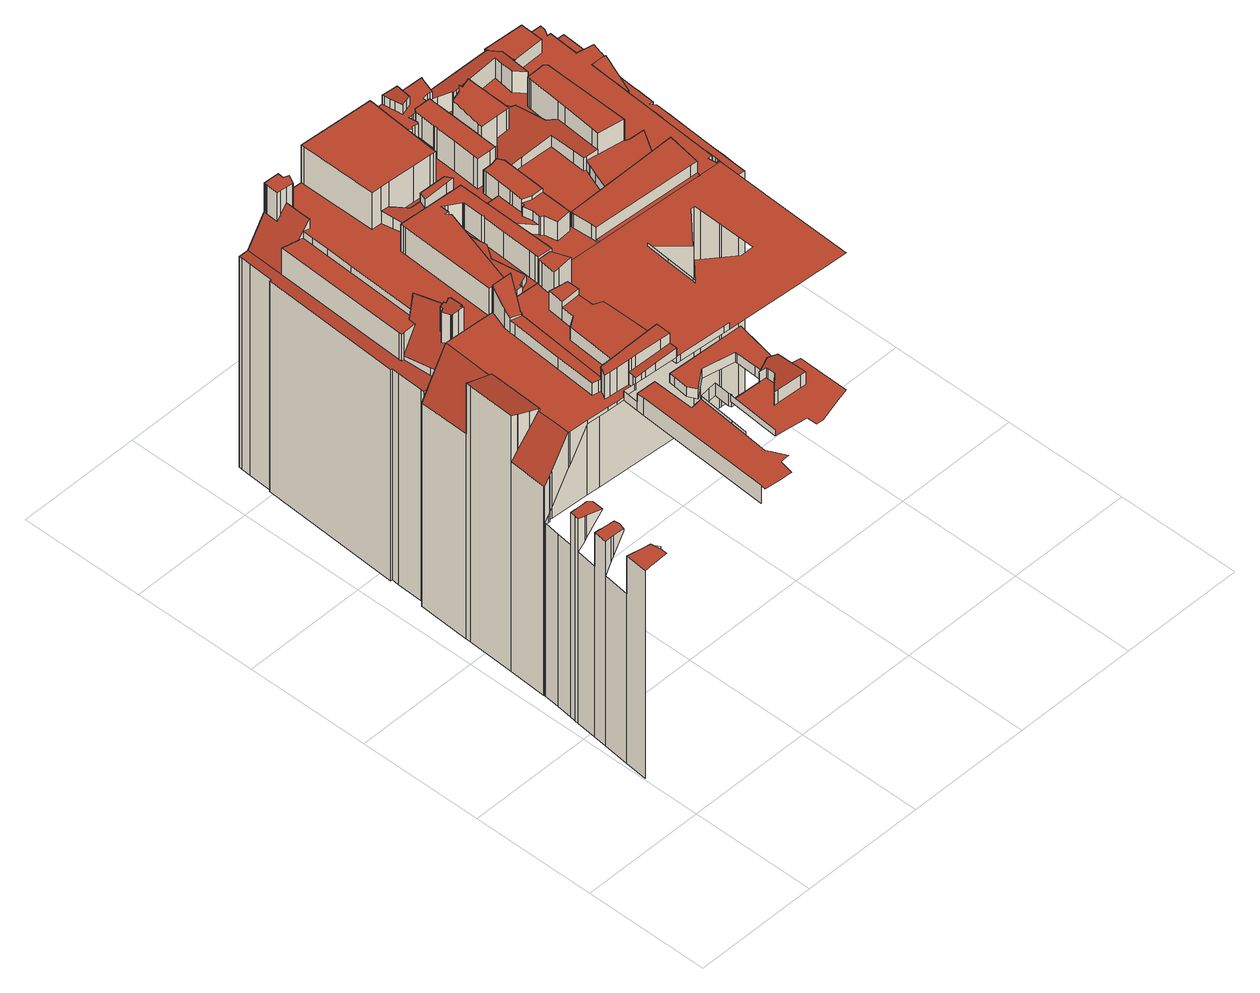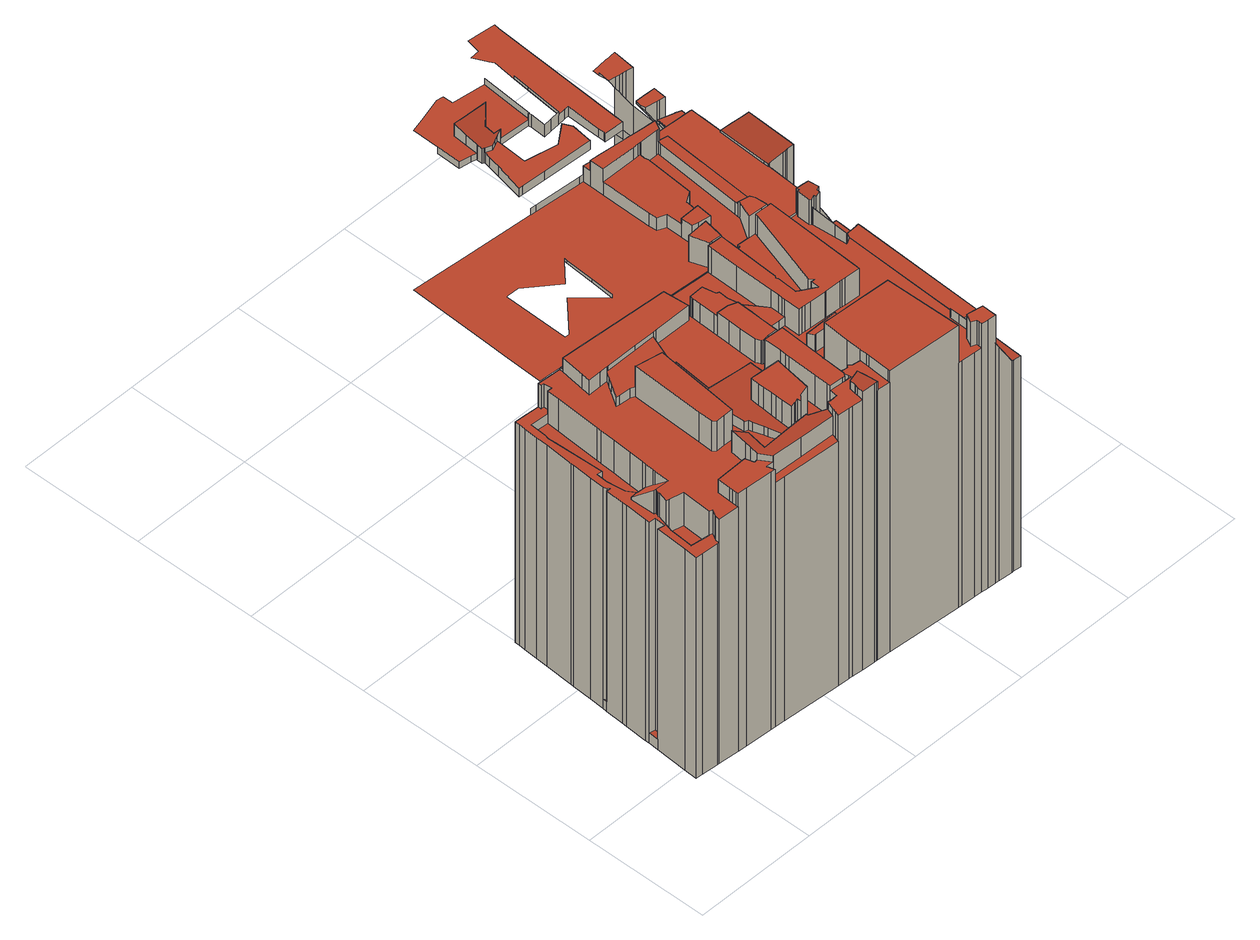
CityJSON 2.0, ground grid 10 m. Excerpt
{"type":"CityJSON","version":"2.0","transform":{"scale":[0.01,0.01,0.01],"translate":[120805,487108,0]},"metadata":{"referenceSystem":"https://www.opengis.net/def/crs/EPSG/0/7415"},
"CityObjects":{
"building1":{"type":"Building","attributes":{"dak_type":"slanted","data_area":2191.54,"data_coverage":0.922,"geconstateerd":false,"gid":14482971,"h_dak_50p":20.48,"h_dak_70p":23.09,"h_dak_max":25.31,"h_dak_min":1.17,"h_maaiveld":0.557,"kas_warenhuis":false,"lod11_replace":false,"ondergronds_type":"above ground","oorspronkelijkbouwjaar":1956,"pw_actueel":"yes","pw_bron":"ahn3","reconstructie_methode":"tudelft3d-geoflow","reconstruction_skipped":false,"rmse_lod12":7.93,"rmse_lod13":3.22,"rmse_lod22":0.516,"rn":1,"status":"Pand in gebruik","t_run":7110.3,"val3dity_codes_lod12":"[104]","val3dity_codes_lod13":"[104]","val3dity_codes_lod22":"[303]"},"children":["building1-1"]},
"building1-1":{"type":"BuildingPart","parents":["building1"],"geometry":[{"type":"MultiSurface","lod":"2.2","boundaries":[[[0,1,2,3,4,5]],[[6,7,1,0]],[[8,9,2,1]],[[10,11,7,6]],[[12,10,6,0,5,13,14,15,16,17,18,19,20,21]],[[12,22,11,10]],[[23,24,25,9,8,26]],[[26,8,27,28]],[[21,29,22,12]],[[28,27,30,31]],[[32,33,24,23]],[[20,34,29,21]],[[35,36,25,24]],[[18,37,19]],[[34,20,19]],[[38,39,33,32]],[[40,41,38,32,23,26,28,31,42]],[[43,44,36,35,45]],[[31,30,46,42]],[[45,35,47,48]],[[49,50,51,44,43]],[[52,53,50,49]],[[41,54,39,38]],[[48,47,55,56]],[[57,58,53,52]],[[59,60,51,50]],[[42,46,61,40]],[[62,63,58,57]],[[40,61,54,41]],[[56,55,64]],[[65,66,67,62,57,52,49,43,45,48,56,64,68]],[[69,70,60,59]],[[67,71,63,62]],[[72,73,70,69]],[[74,75,73,72,76]],[[76,72,77,78]],[[79,68,64]],[[66,80,71,67]],[[68,79,65]],[[78,77,81,82]],[[80,66,65]],[[82,81,83,84]],[[85,86,75,74]],[[84,83,87,88]],[[89,85,90,91]],[[92,90,85,74,76,78,82,84,88,93,94,95,96]],[[91,90,92,97]],[[98,99,86,85,89]],[[97,92,96,100]],[[88,87,101,102]],[[103,104,105,99,98]],[[100,96,95,106]],[[107,108,104,103]],[[102,101,109,110]],[[111,112,107,103,98,89,91,97,100,106,113,114,115,116,117]],[[106,95,118,113]],[[112,119,108,107]],[[120,121,105,104]],[[111,122,119,112]],[[113,118,123,114]],[[117,124,122,111]],[[125,126,121,120]],[[127,128,129,130]],[[131,132,126,125]],[[133,134,135,136,137,138,131,125,120,104,108,119,122,124,139,140]],[[116,139,124,117]],[[114,123,141,115]],[[115,141,139,116]],[[110,109,142,143]],[[144,140,139]],[[140,144,133]],[[138,145,132,131]],[[146,134,133]],[[134,146,135]],[[137,147,145,138]],[[148,149,150,151,152,153,127,130,154,155,156,157,158,159,160,161,162,163,164,165,166,167]],[[143,142,168,169]],[[136,170,147,137]],[[123,118,95,94,93,88,102,110,143,169,171,172,173,174,175,176,177,178,179,180,181,182,183,184,185,186,187,188,189,190,191,136,135,146,133,144,139,141]],[[192,183,182,193]],[[194,166,165,195]],[[153,196,197,128,127]],[[198,179,178,199]],[[200,180,179,198]],[[169,168,201,171]],[[193,182,181,202]],[[203,184,183,192]],[[204,202,181,180,200]],[[205,171,201,197,196]],[[206,207,202,204]],[[208,209,207,206]],[[199,178,177,210]],[[209,211,212,213]],[[214,215,211,209,208]],[[148,216,217,149]],[[152,218,196,153]],[[219,167,166,194]],[[149,217,220,150]],[[221,172,171,205]],[[167,222,216,148]],[[210,177,176,223]],[[191,224,170,136]],[[225,226,215,214]],[[150,220,227,151]],[[228,173,172,221]],[[209,213,229,230,231,232,233,203,192,193,202,207]],[[151,227,218,152]],[[234,174,173,228,235]],[[236,237,238,239]],[[233,185,184,203]],[[240,175,174,234]],[[241,242,222,167,219]],[[235,228,243,244]],[[223,176,175,240,245]],[[223,245,246,247,248,249,250,251,252,253,225,214,208,206,204,200,198,199,210]],[[245,240,254,246]],[[213,212,255,229]],[[256,257,258,259]],[[253,260,261,226,225]],[[246,254,262,247]],[[244,243,263,264]],[[265,266,257,256]],[[267,268,261,260]],[[252,269,260,253]],[[270,271,268,267]],[[239,238,272,273]],[[273,272,274,275,276]],[[232,186,185,233]],[[251,277,269,252]],[[278,279,266,265]],[[280,281,242,241]],[[276,275,281,280]],[[282,187,186,232,283]],[[264,263,284,285]],[[283,232,231,286]],[[235,244,264,285,287,288,289,290,262,254,240,234]],[[259,258,291,292]],[[293,294,271,270]],[[295,188,187,282]],[[190,296,224,191]],[[229,255,297,230]],[[286,231,230,298]],[[247,262,290,248]],[[298,230,297,299,300]],[[301,302,303,304]],[[305,306,274,272]],[[307,189,188,295]],[[308,190,189,307]],[[309,310,302,301]],[[286,298,300,311,312,313,308,307,295,282,283]],[[314,315,294,293]],[[316,317,315,314]],[[313,318,296,190,308]],[[285,284,319,287]],[[250,320,277,251]],[[321,322,317,316]],[[300,299,323,311]],[[324,325,326,327,321,316,314,293,270,267,260,269,277,320,328,329]],[[304,303,330,331]],[[332,333,279,278]],[[334,335,310,309]],[[336,337,338,339,340,341,342,323,299,297,255,212,211,215,226,261,268,271,294,315,317,322,343,344,345,346,347]],[[248,290,289,249]],[[348,349,350,351,352,353,330,303,302,310,335,354,355,305,272,238,237,356,357,358,359,360]],[[312,342,361,318,313]],[[287,319,362,288]],[[327,343,322,321]],[[288,362,363,364,289]],[[292,291,365,366]],[[367,368,363,362]],[[369,305,355,370]],[[371,372,373,306,305,369]],[[374,354,335,334]],[[311,323,342,312]],[[249,289,364,375,320,250]],[[370,355,354,374]],[[376,344,343,327,377]],[[378,379,372,380,381,382,383,384,385,386,332,278,265,256,259,292,366]],[[379,387,373,372]],[[388,389,390,391,392,393,394,395,371,369,370,374,334,309,301,304,331,396]],[[395,380,372,371]],[[331,330,353,396]],[[377,327,326,397]],[[378,398,387,379]],[[320,375,399,328]],[[394,381,380,395]],[[396,353,352,388]],[[400,345,344,376]],[[397,401,400,376,377]],[[366,365,398,378]],[[341,402,361,342]],[[325,403,404,326]],[[388,352,351,389]],[[393,382,381,394]],[[324,405,403,325]],[[406,346,345]],[[389,351,407,408,390]],[[401,409,345,400]],[[392,410,411,382,393]],[[328,399,412,329]],[[397,326,404,409,401]],[[390,408,413,391]],[[391,413,410,392]],[[329,412,405,324]],[[382,411,414,383]],[[350,415,407,351]],[[416,347,346,406,417]],[[417,406,418,419]],[[420,421,368,367]],[[383,414,422,384]],[[423,336,347,416]],[[386,424,333,332]],[[349,425,415,350]],[[348,426,425,349]],[[417,419,427,428,429,423,416]],[[429,337,336,423]],[[419,418,430,427]],[[340,431,402,341]],[[384,422,432,385]],[[428,433,338,337,429]],[[434,340,339,435]],[[435,339,338,433]],[[427,430,433,428]],[[436,437,431,340,434]],[[385,432,424,386]],[[438,439,421,420]],[[430,418,406,345,409,404,403,405,412,399,375,364,363,368,421,439,440,441,442,443,444,445,446,447,448,449,450,436,434,435,433],[451,452,453,454,455,456,457,458,459,460,461,462,463]],[[464,452,451,465]],[[466,453,452,464]],[[467,454,453,466]]],"semantics":{"surfaces":[{"type":"WallSurface","on_footprint_edge":true},{"type":"WallSurface","on_footprint_edge":false},{"type":"RoofSurface"}],"values":[0,1,0,1,2,1,0,1,1,1,1,1,0,1,1,1,2,0,1,1,0,1,1,1,1,0,1,1,1,1,2,0,1,0,0,1,1,1,1,1,1,1,0,1,1,2,1,0,1,1,0,1,1,1,2,1,1,0,1,1,1,0,1,0,2,1,1,1,1,1,1,0,1,1,0,2,1,0,2,1,1,1,1,1,1,1,1,1,1,1,1,1,1,1,1,1,1,1,1,1,1,0,1,1,1,2,1,1,1,1,1,1,1,1,2,1,1,1,1,1,1,1,1,1,1,1,1,1,1,1,1,1,1,1,1,2,1,1,1,0,1,1,1,1,1,1,1,1,1,2,1,1,0,1,1,1,1,2,1,1,1,2,1,2,0,1,1,1,1,1,1,1,1,1,1,1,1,2,1,2,1,1,1,1,1,1,1,1,2,1,0,1,1,1,1,1,1,1,1,1,1,1,1,1,1,1,1,1,1,1,1,1,1,1,2,1,1,0,1,1,1,1,1,0,1,1,2,1,1,1]}}]},
"building2":{"type":"Building","attributes":{"dak_type":"slanted","data_area":436.25,"data_coverage":0.891,"geconstateerd":false,"gid":19062222,"h_dak_50p":22.95,"h_dak_70p":24.1,"h_dak_max":26.39,"h_dak_min":1.38,"h_maaiveld":0.783,"kas_warenhuis":false,"lod11_replace":false,"ondergronds_type":"above ground","oorspronkelijkbouwjaar":1955,"pw_actueel":"yes","pw_bron":"ahn3","reconstructie_methode":"tudelft3d-geoflow","reconstruction_skipped":false,"rmse_lod12":3.33,"rmse_lod13":3.15,"rmse_lod22":0.971,"rn":1,"status":"Pand in gebruik","t_run":1298.92,"val3dity_codes_lod12":"[]","val3dity_codes_lod13":"[]","val3dity_codes_lod22":"[]"},"children":["building2-1"]},
"building2-1":{"type":"BuildingPart","parents":["building2"],"geometry":[{"type":"Solid","lod":"2.2","boundaries":[[[[468,469,470,471,472,473,474,475,476,477,478,479,480,481,482,483,484,485,486,487,488,489,490,491,492,493,494,495,496,497,498,499,500,501,502,503,504,505,506,507,508,509,510,511,512,513,514,515,516,517,518,519,520,521,522,523,524,525,526,527,528,529,530,531,532,533,534,535,536,537,538,539,540,541,542,543,544]],[[545,546,512,511,547]],[[548,549,550,551]],[[552,553,554,555]],[[553,518,517,556]],[[557,470,469,558]],[[559,474,473,560,561]],[[562,505,504,563]],[[564,565,566]],[[567,509,508,568,569]],[[570,571,572,573]],[[574,533,532,575]],[[576,574,577,578]],[[579,493,492,580]],[[581,579,582,583]],[[584,585,586,587]],[[588,589,590,591]],[[592,593,594,595]],[[596,597,598,599]],[[600,601,602,603]],[[604,483,482,605]],[[605,482,481,606]],[[607,608,478,477,609]],[[610,611,608,607]],[[612,613,614,615,616]],[[617,618,619,620]],[[621,622,623]],[[624,625,626,627]],[[628,629,630,631]],[[632,556,517,516,633]],[[634,635,636,637]],[[638,639,640,641]],[[620,619,642,643]],[[644,645,646,647]],[[560,473,472,648]],[[561,560,649,650]],[[651,652,653,654]],[[655,656,657,658]],[[659,660,661,662]],[[627,626,656,655]],[[591,590,625,624]],[[606,481,480,663]],[[663,480,479,664]],[[665,490,489,666]],[[667,668,669,670]],[[671,672,673,674]],[[675,676,677,678]],[[679,515,514,680]],[[681,682,683,684]],[[685,686,668,667]],[[687,688,686,685,689]],[[678,677,690,691]],[[599,598,692,693]],[[694,695,696,697]],[[698,699,611,610]],[[664,479,478,608]],[[700,701,495,494,702]],[[702,494,493,579,581]],[[703,704,705,706]],[[707,708,709,710]],[[711,712,645,644]],[[650,649,549,548]],[[648,472,471,713]],[[714,500,499,715]],[[716,475,474,559]],[[717,718,719,720]],[[721,722,723,724]],[[725,726,727,728]],[[729,730,731,732]],[[733,717,712,711]],[[568,508,507,734]],[[735,736,737,738]],[[739,740,741,742]],[[743,744,745,746]],[[747,748,744,743,749]],[[746,745,750,751]],[[752,753,754,755]],[[756,757,758,759]],[[760,761,762,763]],[[764,765,766,767]],[[565,564,768,769]],[[770,498,497,771]],[[772,715,499,498,770,773]],[[774,491,490,665]],[[666,489,488,775]],[[776,777,566]],[[778,779,780,781]],[[782,783,784,785]],[[786,536,535,787,788]],[[789,790,791,792]],[[793,794,695,694]],[[795,796,797,798]],[[799,800,801,802]],[[803,804,805,806]],[[807,808,809,810]],[[811,812,660,659]],[[781,780,813,814]],[[815,816,812,811]],[[817,818,819,820]],[[821,822,823,824]],[[825,826,827,828]],[[808,829,830,831]],[[831,830,832,833]],[[834,835,836,837]],[[838,839,840,841]],[[842,534,533,574,576]],[[843,844,845,846]],[[847,848,846,849]],[[849,846,845,816,815]],[[850,851,852,853]],[[854,855,856,857]],[[857,856,804,803]],[[858,859,855,854]],[[734,507,506,797]],[[860,861,862,863]],[[864,865,866,867]],[[868,869,870,871]],[[697,696,872,873]],[[874,875,859,858]],[[876,877,878,875,874]],[[871,870,877,876]],[[767,766,879,880]],[[881,882,883,884]],[[885,886,887,888]],[[889,885,890,891]],[[884,883,571,570]],[[892,893,894,895]],[[798,797,506,505,562]],[[896,828,827,796,795]],[[897,898,476,475,716]],[[899,900,898,897]],[[609,477,476,898]],[[901,902,903,904]],[[905,906,907,908]],[[742,741,906,905]],[[908,907,722,721]],[[909,910,911,912]],[[913,914,522,521,915]],[[893,523,522,914]],[[916,917,829,808,807]],[[918,524,523,893,892]],[[633,516,515,679]],[[654,653,790,789]],[[919,920,736,735]],[[853,852,921,922]],[[923,924,682,681]],[[925,763,762,926,927]],[[928,929,763,925]],[[930,931,932,933]],[[934,935,936,937]],[[938,487,486,939]],[[927,926,940,941]],[[941,940,629,628]],[[942,943,944,705]],[[810,809,945,946]],[[947,948,613,612]],[[949,950,614,613]],[[951,952,910,909]],[[953,954,955,956]],[[724,723,957,958]],[[924,959,960,961]],[[961,960,537,536,786]],[[962,541,540,963]],[[964,965,963,966]],[[966,963,540,539,967,968]],[[968,967,969,970]],[[970,969,917,916]],[[971,538,537,960]],[[972,973,974,975]],[[967,539,538,971]],[[788,787,976,683]],[[977,978,979,980]],[[787,535,534,842]],[[981,982,688,687]],[[922,921,983,984,985]],[[986,987,920,919]],[[984,983,987,986]],[[985,984,753,752]],[[814,813,988,989]],[[990,991,839,838]],[[992,993,994,995]],[[995,994,943,942]],[[996,997,818,817]],[[820,819,991,990]],[[998,999,1000,1001]],[[1002,1003,1004,1005]],[[1006,1007,1008,1009]],[[1009,1008,1010,1011]],[[728,727,1012,1013]],[[1014,1015,826,825]],[[1016,1017,1018,754]],[[755,754,1018,1015,1014]],[[569,568,1017,1016]],[[1019,1020,959,924,923]],[[769,768,672,671]],[[643,642,900,899]],[[1021,1022,589,588]],[[1023,543,542,1024,1025]],[[1025,1024,1026,1027]],[[1024,542,541,962]],[[1027,1026,1028,1029]],[[1029,1028,730,729]],[[841,840,965,964]],[[975,974,1030,1031]],[[904,903,1032,1033]],[[1034,1035,1036,1032]],[[1033,1032,1036,1003,1002]],[[1037,1038,1035,1034]],[[785,784,1039,1040]],[[1040,1039,865,864]],[[587,586,1041,1042]],[[939,486,485,1043]],[[1043,485,484,1044]],[[1045,1046,1047]],[[1044,484,483,604]],[[1048,1049,1045]],[[1042,1041,1049,1048]],[[1050,1051,1052,1053]],[[1053,1052,1054,1055,1056]],[[1056,1055,622,621]],[[1057,1058,1059,1060]],[[1061,1062,1063,1064]],[[792,791,851,850]],[[1065,1066,1067,1068]],[[1068,1067,1069,1070]],[[693,692,1071,1072]],[[802,801,1073,1074]],[[1074,1073,726,725]],[[1075,1076,1077,1078]],[[1079,1080,1076,1075]],[[1081,1082,1083,1084]],[[1085,1086,1087,1088]],[[1086,1089,1082,1081]],[[1090,1091,982,981]],[[575,532,531,1092]],[[1092,531,530,1093]],[[1094,1095,1096,1097]],[[1098,528,527,1099]],[[1100,1101,1102,1103]],[[1103,1102,1104,1105]],[[580,492,491,774]],[[1105,1104,1106,1107]],[[773,770,757,756]],[[637,636,1108,1109]],[[1109,1108,715,772]],[[1110,714,1111,1112]],[[1072,1071,1113,1114]],[[1114,1113,1115,1116]],[[1117,1118,1119,1120,1121]],[[1116,1115,1119,1118]],[[1122,1123,1118,1117]],[[989,988,1080,1079,1124]],[[1124,1079,1123,1122]],[[775,488,487,938]],[[1125,1126,1101,1100]],[[595,594,1127,1128]],[[1128,1127,1129,1130]],[[1131,1132,993,992]],[[1133,1134,882,881]],[[937,936,1135,1136]],[[616,615,935,934]],[[631,630,1137,929,928]],[[658,657,1138,1139]],[[1140,544,543,1023]],[[1130,1129,558,1141]],[[1141,558,469,468,1142]],[[1143,1140,704,703]],[[1144,1145,1051,1050]],[[706,705,944,1146,1147]],[[1147,1146,1148,1149]],[[1055,1054,699,698]],[[1150,1151,1152,1153]],[[1153,1152,1154,1155]],[[1155,1154,1156,1157]],[[1149,1148,1151,1150]],[[1136,1135,765,764]],[[1158,1159,1160,1161]],[[1161,1160,1162,1163]],[[1164,1165,1022,1021]],[[1166,1167,954,953]],[[1168,1169,556,632]],[[1170,1171,1172,1173]],[[1174,1175,1176,1177]],[[680,514,513,1178]],[[1031,1030,1175,1174]],[[1179,1180,1038,1037]],[[1181,1182,1183,1184,1185]],[[1186,1187,1182,1181]],[[1188,1189,1180,1179]],[[1070,1069,1190,1191]],[[1191,1190,1192,1193]],[[863,862,1187,1186]],[[1194,1195,1196,1197]],[[1198,1199,1200]],[[1201,1202,1203,1204]],[[1205,1206,1202,1201]],[[1207,1064,1063,1208,1209]],[[1210,520,519,1211]],[[912,911,1212,1213,1214]],[[1214,1213,1215,1216]],[[1216,1215,1199,1198]],[[1217,1218,1219,1220]],[[738,737,1218,1217]],[[958,957,835,834]],[[973,972,1221]],[[895,894,1222,1223]],[[1223,1222,914,913]],[[915,521,520,1210]],[[759,758,886,885,889]],[[888,887,761,760]],[[1224,1225,952,951]],[[732,731,1132,1131]],[[1060,1059,1225,1224]],[[837,836,676,675]],[[1226,525,524,918]],[[1227,526,525,1226]],[[578,577,978,977]],[[1228,1097,1096,1058,1057]],[[980,979,1097,1228]],[[691,690,1095,1094]],[[1093,530,529,1229]],[[1229,529,528,1098]],[[880,879,1230,1231]],[[1231,1230,593,592]],[[1157,1156,822,821]],[[824,823,997,996]],[[1184,1183,1189,1188]],[[647,646,618,617]],[[713,471,470,557]],[[720,719,585,584]],[[551,550,1232,1233]],[[1233,1232,718,717,733]],[[1142,468,544,1140,1143]],[[1234,1235,1236,1237]],[[1238,1239,1240,1241]],[[956,955,1242,1240]],[[1243,1244,1235,1234]],[[1241,1240,1242,1165,1164]],[[674,673,1046,1045]],[[1139,1138,1245,1159,1158]],[[1246,1247,1248,1249]],[[710,709,861,860]],[[1250,1251,1252,1253,1254]],[[1255,1256,1257,1258]],[[1209,1208,1066,1065]],[[946,945,948,947]],[[1159,1245,950,949]],[[1259,1260,1247,1246]],[[1249,1248,1261,1262]],[[1262,1261,1263,1264]],[[1264,1263,779,778]],[[603,602,708,707]],[[1265,1266,1267,1268]],[[783,1269,1270,1271]],[[1185,1184,1272,1273]],[[1258,1257,1273,1274]],[[1275,1276,1064,1207]],[[670,669,1195,1194]],[[929,1137,931,930]],[[933,932,1277,890]],[[1278,1279,1280,1106]],[[1281,1282,1283,1284]],[[1171,1285,1286,1287]],[[1287,1286,1288,1289]],[[1290,1291,635,634]],[[573,572,1292,1291,1290]],[[1204,1203,748,747]],[[749,743,597,596]],[[1121,1120,848,847]],[[873,872,1293,1294]],[[1295,1296,1145,1144]],[[777,776,1296,1295]],[[1297,1298,1299,740,739]],[[1298,1297,1221]],[[1213,1212,1300,1301]],[[1301,1300,1299,1298]],[[1302,1303,1304,1305]],[[1177,1176,1306,1307]],[[1308,1309,1310,1303,1302]],[[1289,1288,1310,1309]],[[1305,1304,1285,1171,1170]],[[555,554,1169,1168]],[[1307,1306,1309,1308]],[[1211,519,518,553,552]],[[1274,1273,1272,1276,1275]],[[1193,1192,1251,1250]],[[1197,1196,1062,1061]],[[662,661,1260,1259]],[[1268,1267,1269,783,782]],[[1271,1270,601,600]],[[1291,1292,1206,1205]],[[1112,1111,1311,1312]],[[1312,1311,800,799]],[[1313,501,500,714,1110]],[[641,640,503,502,1314]],[[891,890,1277,1134,1133]],[[1254,1253,1256,1255]],[[689,685,902,901]],[[684,683,976,1091,1090]],[[1315,1316,1317,1318]],[[1253,1252,1316,1315]],[[563,504,503,640]],[[1314,502,501,1313]],[[1013,1012,639,638]],[[833,832,999,998]],[[1099,527,526,1227]],[[1173,1172,1319,1320]],[[1321,1322,547,1323]],[[1178,513,512,546]],[[1324,1325,546,545]],[[1326,1327,1244,1243]],[[1328,1326,1239,1238]],[[1163,1162,1327,1326,1328]],[[1078,1077,1329,1330]],[[1088,1087,828,896]],[[1330,1329,1089,1086,1085]],[[1331,1332,1333,1334]],[[1084,1083,1335,1336]],[[1336,1335,1332,1331]],[[1334,1333,652,651]],[[1294,1293,878,877]],[[1337,510,509,567]],[[1323,547,511,510,1337]],[[1338,1339,1322,1321]],[[1220,1219,1339,1338]],[[1320,1319,1325,1324]],[[806,805,1266,1265]],[[867,866,1340,1341]],[[1341,1340,869,868]],[[1318,1317,1342,1343]],[[1344,1345,794,793]],[[1343,1342,1345,1344]],[[583,582,1126,1125]],[[1284,1283,701,700]],[[1107,1106,1280,1346,1347]],[[1348,1349,1350,1351]],[[1347,1346,1349,1348]],[[1237,1236,1001,1352]],[[1353,1354,1007,1006]],[[1355,1356,1354,1353]],[[1352,1001,1000,1356,1355]],[[1357,1358,1167,1166]],[[1011,1010,1358,1357]],[[1359,1360,1361,1362]],[[1005,1004,1360,1359]],[[1362,1361,1020,1019]],[[1363,1364,565]],[[1364,1363,1279,1278]],[[1351,1350,1282,1281]],[[771,497,496,1365]],[[1365,496,495,701]],[[751,750,844,843]],[[1333,1332,1335,1083,1082,1089,1329,1077,1076,1080,988,813,780,779,1263,1261,1248,1247,1260,661,660,812,816,845,844,750,745,744,748,1203,1202,1206,1292,572,571,883,882,1134,1277,932,931,1137,630,629,940,926,762,761,887,886,758,757,770,771,1365,701,1283,1282,1350,1349,1346,1280,1279,1363,565,769,671,674,1045,1049,1041,586,585,719,718,1232,550,549,649,560,648,713,557,558,1129,1127,594,593,1230,879,766,765,1135,936,935,615,614,950,1245,1138,657,656,626,625,590,589,1022,1165,1242,955,954,1167,1358,1010,1008,1007,1354,1356,1000,999,832,830,829,917,969,967,971,960,959,1020,1361,1360,1004,1003,1036,1035,1038,1180,1189,1183,1182,1187,862,861,709,708,602,601,1270,1269,1267,1266,805,804,856,855,859,875,878,1293,872,696,695,794,1345,1342,1317,1316,1252,1251,1192,1190,1069,1067,1066,1208,1063,1062,1196,1195,669,668,686,688,982,1091,976,787,842,576,578,977,980,1228,1057,1060,1224,951,909,912,1214,1216,1198,1200,1366,1031,1174,1177,1307,1308,1302,1305,1170,1173,1320,1324,545,547,1322,1339,1219,1218,737,736,920,987,983,921,852,851,791,790,653,652]],[[871,876,874,858,854,857,803,806,1265,1268,782,785,1040,864,867,1341,868]],[[788,683,682,924,961,786]],[[1015,1018,1017,568,734,797,796,827,826]],[[1028,1026,1024,962,963,965,840,839,991,819,818,997,823,822,1156,1154,1152,1151,1148,1146,944,943,994,993,1132,731,730]],[[1109,772,773,756,759,889,891,1133,881,884,570,573,1290,634,637]],[[1079,1075,1078,1330,1085,1088,896,795,798,562,563,640,639,1012,727,726,1073,801,800,1311,1111,714,715,1108,636,635,1291,1205,1201,1204,747,749,596,599,693,1072,1114,1116,1118,1123]],[[631,928,925,927,941,628]],[[705,704,1140,1023,1025,1027,1029,729,732,1131,992,995,942]],[[611,699,1054,1052,1051,1145,1367,1368,1369,1370,774,665,666,775,938,939,1043,1044,604,605,606,663,664,608]],[[1197,1061,1064,1276,1272,1184,1188,1179,1037,1034,1032,903,902,685,667,670,1194]],[[914,1222,894,893]],[[930,933,890,885,888,760,763,929]],[[1095,690,677,676,836,835,957,723,722,907,906,741,740,1299,1300,1212,911,910,952,1225,1059,1058,1096]],[[946,947,612,616,934,937,1136,764,767,880,1231,592,595,1128,1130,1141,1142,1143,703,706,1147,1149,1150,1153,1155,1157,821,824,996,817,820,990,838,841,964,966,968,970,916,807,810]],[[717,720,584,587,1042,1048,1045,1047,623,622,1055,698,610,607,609,898,900,642,619,618,646,645,712]],[[1233,733,711,644,647,617,620,643,899,897,716,559,561,650,548,551]],[[588,591,624,627,655,658,1139,1158,1161,1163,1328,1238,1241,1164,1021]],[[1191,1193,1250,1254,1255,1258,1274,1275,1207,1209,1065,1068,1070]],[[598,597,743,746,751,843,846,848,1120,1119,1115,1113,1071,692]],[[564,566,777,1295,1144,1050,1053,1056,621,623,1047,1046,673,672,768]],[[1301,1298,1221,972,975,1031,1366,1200,1199,1215,1213]],[[1285,1304,1303,1310,1288,1286]],[[1169,554,553,556]],[[1262,1264,778,781,814,989,1124,1122,1117,1121,847,849,815,811,659,662,1259,1246,1249]],[[1344,793,694,697,873,1294,877,870,869,1340,866,865,1039,784,783,1271,600,603,707,710,860,863,1186,1181,1185,1273,1257,1256,1253,1315,1318,1343]],[[684,1090,981,687,689,901,904,1033,1002,1005,1359,1362,1019,923,681]],[[728,1013,638,641,1314,1313,1110,1112,1312,799,802,1074,725]],[[1239,1326,1243,1234,1237,1352,1355,1353,1006,1009,1011,1357,1166,953,956,1240]],[[1336,1331,1334,651,654,789,792,850,853,922,985,752,755,1014,825,828,1087,1086,1081,1084]],[[1323,1337,567,569,1016,754,753,984,986,919,735,738,1217,1220,1338,1321]],[[1325,1319,1172,1171,1287,1289,1309,1306,1176,1175,1030,974,973,1221,1297,739,742,905,908,721,724,958,834,837,675,678,691,1094,1097,979,978,577,574,575,1092,1093,1229,1098,1099,1227,1226,918,892,895,1223,913,915,1210,1211,552,555,1168,632,633,679,680,1178,546]],[[1236,1235,1244,1327,1162,1160,1159,949,613,948,945,809,808,831,833,998,1001]],[[1106,1104,1102,1101,1126,582,579,580,774,1370,1369,1368,1367,1145,1296,776,566,565,1364,1278]],[[1351,1281,1284,700,702,581,583,1125,1100,1103,1105,1107,1347,1348]]]],"semantics":{"surfaces":[{"type":"GroundSurface"},{"type":"WallSurface","on_footprint_edge":true},{"type":"WallSurface","on_footprint_edge":false},{"type":"RoofSurface"}],"values":[[0,1,2,2,1,1,1,1,2,1,2,1,2,1,2,2,2,2,2,2,1,1,1,2,2,2,2,2,2,1,2,2,2,2,1,2,2,2,2,2,2,1,1,1,2,2,2,1,2,2,2,2,2,2,2,1,1,1,2,2,2,2,1,1,1,2,2,2,2,2,1,2,2,2,2,2,2,2,2,2,2,1,1,1,1,2,2,2,1,2,2,2,2,2,2,2,2,2,2,2,2,2,2,2,2,1,2,2,2,2,2,2,2,1,2,2,2,2,2,2,2,2,2,2,2,2,2,1,2,1,2,1,2,2,2,2,2,1,1,2,1,1,2,2,2,2,2,2,2,2,1,2,2,2,2,2,2,2,2,2,2,1,1,2,1,2,2,1,2,1,2,2,1,2,2,2,2,2,2,2,2,2,2,2,2,2,2,2,2,2,2,2,2,2,2,2,2,1,2,1,2,2,2,2,2,2,2,2,2,2,2,1,1,2,1,2,2,2,2,2,2,2,2,2,2,2,2,2,2,2,2,2,2,2,1,1,2,1,2,2,1,2,2,2,2,2,2,2,2,2,2,2,2,1,2,2,2,2,2,2,2,2,2,1,2,1,2,2,2,2,2,2,2,2,2,2,2,2,2,2,2,2,2,1,2,2,2,2,2,2,2,2,2,2,2,2,2,1,2,2,2,2,2,2,2,2,2,1,2,2,2,2,2,2,1,1,2,2,2,2,1,1,2,2,2,2,2,2,1,2,2,2,1,2,2,2,2,2,2,2,2,2,2,2,2,2,2,2,2,2,2,2,2,2,2,2,2,2,2,2,2,2,2,2,2,2,2,2,2,2,2,2,2,2,2,2,2,2,2,2,2,2,2,1,2,2,2,2,2,2,2,2,2,1,1,2,2,2,2,2,2,1,1,2,2,1,2,2,1,2,2,2,2,2,2,2,2,2,2,2,2,1,1,2,2,2,2,2,2,2,2,2,2,2,2,2,2,2,2,2,2,2,2,2,2,2,2,2,2,1,1,2,3,3,3,3,3,3,3,3,3,3,3,3,3,3,3,3,3,3,3,3,3,3,3,3,3,3,3,3,3,3,3,3,3,3,3]]}}]}
},
"vertices":[
[32,647,1936],[32,647,1590],[32,647,56],[12,465,56],[12,465,1685],[12,465,1937],[86,636,1935],[86,636,1685],[55,854,1598],[55,854,56],[113,631,1934],[113,631,1732],[138,626,1933],[52,467,1936],[71,468,1936],[103,470,1935],[215,475,1932],[227,476,1932],[232,534,1931],[224,588,1931],[221,610,1931],[168,621,1933],[138,626,1776],[67,962,1909],[67,962,1602],[67,962,56],[55,854,1906],[105,854,1685],[105,854,1908],[168,621,1829],[126,854,1722],[126,854,1908],[114,956,1910],[114,956,1685],[221,610,1922],[85,1124,1609],[85,1124,56],[232,534,1953],[133,954,1910],[133,954,1717],[234,902,1911],[227,941,1912],[222,853,1910],[88,1154,1909],[88,1154,56],[85,1124,1909],[222,853,1887],[128,1110,1685],[128,1110,1910],[94,1202,1908],[94,1202,1612],[94,1202,56],[100,1202,1908],[100,1202,1624],[227,941,1883],[142,1106,1710],[142,1106,1910],[136,1199,1909],[136,1199,1686],[108,1326,1617],[108,1326,56],[234,902,1899],[148,1199,1909],[148,1199,1706],[256,1071,1912],[264,1166,1911],[238,1193,1910],[202,1195,1910],[257,1070,1912],[121,1447,1622],[121,1447,56],[202,1195,1800],[121,1455,1621],[121,1455,56],[122,1464,1948],[122,1464,56],[121,1455,1948],[159,1453,1686],[159,1453,2012],[257,1070,1914],[238,1193,1862],[163,1452,1694],[163,1452,2020],[180,1451,1723],[180,1451,2049],[137,1768,1954],[137,1768,56],[328,1441,1980],[328,1441,2303],[137,1768,2368],[182,1757,2032],[182,1757,2358],[186,1756,2039],[330,1478,2303],[332,1534,2303],[339,1717,2302],[270,1734,2184],[186,1756,2357],[155,2142,2370],[155,2142,56],[270,1734,2337],[338,1440,1997],[338,1440,2303],[157,2183,2370],[157,2183,1909],[157,2183,56],[339,1717,2322],[208,2177,2359],[208,2177,2007],[494,1429,2268],[494,1429,2301],[242,2172,2351],[223,2174,2355],[349,1714,2319],[365,2116,2322],[365,2156,2323],[361,2157,2324],[355,2157,2325],[349,1714,2302],[223,2174,2037],[177,2591,1898],[177,2591,56],[242,2172,2073],[365,2116,2301],[355,2157,2291],[177,2596,1897],[177,2596,56],[800,1218,2426],[800,1218,2270],[730,114,2269],[730,114,2431],[234,2593,2006],[234,2593,56],[363,2202,2301],[364,2215,2300],[387,2576,2300],[387,2583,2300],[355,2585,2238],[260,2591,2057],[361,2157,2301],[363,2189,2302],[365,2156,2301],[672,1416,2269],[672,1416,2299],[363,2189,2301],[260,2591,56],[364,2215,2301],[355,2585,56],[981,933,2430],[945,929,2429],[955,1207,2428],[957,1255,2428],[958,1269,2428],[803,1278,2425],[727,72,2431],[873,58,2433],[911,55,2434],[952,51,2435],[956,71,2434],[965,118,2434],[975,166,2434],[1006,169,2435],[1051,172,2435],[998,280,2434],[981,316,2434],[1000,504,2433],[1013,636,2432],[1043,939,2431],[750,1411,2270],[750,1411,2298],[387,2583,56],[812,1407,2297],[903,1400,2296],[915,1399,2296],[917,1424,2296],[922,1466,2295],[917,1466,2295],[816,1475,2297],[756,1480,2297],[715,1483,2298],[746,1541,2298],[751,1552,2297],[729,1556,2298],[683,1565,2298],[708,1887,2297],[739,2299,2296],[742,2344,2296],[747,2401,2296],[796,2542,2295],[798,2546,2295],[802,2557,2295],[695,2564,2296],[683,1565,2407],[729,1556,2406],[1013,636,2458],[1000,504,2457],[803,1278,2350],[803,1278,2270],[715,1483,2513],[756,1480,2514],[746,1541,2515],[812,1407,2271],[751,1552,2406],[708,1887,2408],[751,1552,2515],[812,1407,2352],[754,1556,2515],[754,1556,2406],[763,1556,2516],[763,1556,2406],[816,1475,2515],[763,1556,2297],[765,1576,2297],[765,1576,2406],[778,1556,2516],[778,1556,2297],[981,933,2346],[945,929,2346],[958,1269,2350],[1043,939,2458],[955,1207,2350],[903,1400,2352],[1043,939,2347],[917,1466,2517],[695,2564,56],[924,1555,2519],[924,1555,2295],[957,1255,2350],[915,1399,2352],[826,2293,2409],[829,2320,2409],[819,2323,2409],[742,2344,2410],[739,2299,2410],[917,1424,2404],[915,1399,2402],[1145,381,2458],[1145,381,2401],[1180,808,2402],[1180,808,2459],[922,1466,2405],[1123,946,2459],[1123,946,2347],[963,1396,2352],[963,1396,2406],[922,1466,2517],[941,1464,2518],[979,1461,2518],[1194,1443,2522],[1276,1436,2524],[1278,1553,2526],[994,1555,2520],[950,1555,2519],[933,1555,2519],[941,1464,2407],[826,2293,2295],[1058,1079,2435],[1058,1079,2348],[1091,1012,2348],[1091,1012,2437],[933,1555,2410],[933,1555,2295],[979,1461,2410],[1000,1393,2352],[1000,1393,2410],[1070,1200,2432],[1070,1200,2350],[937,1596,2410],[937,1596,2295],[950,1555,2410],[929,1624,2410],[929,1624,2295],[1190,807,2402],[1190,807,2459],[1190,807,2346],[1182,825,2346],[1182,825,2459],[994,1555,2410],[1075,1249,2431],[1075,1249,2350],[1192,953,2459],[1192,953,2347],[747,2401,2462],[742,2344,2433],[1089,1387,2352],[1089,1387,2417],[819,2323,2424],[1271,1374,2432],[1276,1374,2432],[1276,1436,2434],[1194,1443,2427],[1244,1122,2349],[1244,1122,2434],[960,2020,2411],[960,2020,2294],[796,2542,2535],[802,2557,56],[829,2320,2295],[829,2320,2423],[830,2341,2295],[830,2341,2434],[1345,578,2520],[1345,578,2402],[1378,576,2402],[1378,576,2519],[1437,794,2402],[1437,794,2346],[798,2546,2537],[802,2557,2543],[1419,645,2510],[1419,645,2402],[952,2533,2535],[961,2547,2542],[849,2554,2543],[960,2022,2411],[960,2022,2294],[964,2022,2411],[964,2022,2294],[849,2554,56],[1271,1374,2352],[1278,1553,2408],[1044,2073,2410],[1044,2073,2293],[952,2533,2293],[1280,2029,2408],[1213,2058,2409],[1214,2186,2409],[1056,2182,2410],[1283,1961,2408],[1280,2024,2408],[1576,564,2402],[1576,564,2516],[1481,1227,2431],[1481,1227,2351],[1493,711,2500],[1493,711,2402],[1194,2520,2290],[1275,2515,2289],[1297,2514,2289],[1294,2523,2289],[1293,2527,2289],[1196,2533,2290],[961,2547,2293],[1056,2182,2292],[1069,2311,2292],[1163,2293,2291],[1172,2361,2291],[1189,2482,2290],[1771,551,2402],[1777,749,2402],[1682,767,2402],[1641,775,2402],[1634,673,2402],[1625,560,2402],[1495,773,2402],[1495,791,2402],[1408,345,2401],[1410,263,2401],[1464,255,2401],[1665,310,2401],[1765,337,2402],[961,2547,56],[1276,1374,2352],[1276,1374,2291],[1276,1436,2291],[1502,1071,2350],[1502,1071,2435],[1308,1372,2352],[1308,1372,2291],[1437,794,2491],[1495,791,2490],[1496,820,2486],[1496,820,2441],[1496,820,2346],[1495,773,2492],[1278,1553,2291],[1069,2311,2462],[1056,2182,2462],[1504,1056,2435],[1499,888,2440],[1533,836,2441],[1577,856,2440],[1626,836,2441],[1636,883,2440],[1657,980,2437],[1707,1215,2431],[1675,1217,2431],[1499,888,2347],[1634,673,2501],[1641,775,2488],[1642,783,2488],[1645,828,2482],[1630,834,2481],[1626,836,2481],[1577,856,2480],[1533,836,2483],[1625,560,2516],[1214,2186,2462],[1504,1056,2349],[1283,1961,2292],[1163,2293,2462],[1215,2283,2463],[1196,2533,56],[1213,2058,2291],[1214,2186,2292],[1280,2029,2292],[1172,2361,2292],[1641,775,2346],[1642,783,2346],[1215,2283,2292],[1630,834,2347],[1626,836,2347],[1280,2024,2292],[1645,828,2347],[1636,883,2348],[1682,767,2346],[1189,2482,2520],[1172,2361,2525],[1216,2364,2292],[1216,2364,2525],[1685,1345,2353],[1685,1345,2293],[1657,980,2349],[1194,2520,2519],[1675,1217,2352],[1777,749,2346],[1771,551,2344],[1344,2373,2527],[1297,2514,2521],[1275,2515,2521],[1344,2373,2293],[1293,2527,56],[1707,1215,2352],[1297,2514,2292],[1293,2527,2292],[1294,2523,2292],[1303,2526,2293],[1303,2526,56],[1734,1341,2353],[1734,1341,2293],[2372,1296,2297],[2475,1289,2297],[2508,1286,2298],[2511,1286,2298],[2531,1285,2298],[2537,1285,2298],[2757,1269,2299],[2788,1967,2300],[2794,2105,2300],[2808,2428,2301],[2808,2432,2301],[1893,1791,2295],[1895,1814,2295],[1913,2049,2295],[1929,2246,2296],[1977,2193,2296],[2127,2030,2297],[2367,2276,2298],[2401,2274,2298],[2386,1749,2298],[2371,1749,2298],[2280,1749,2297],[2121,1879,2296],[2042,1943,2296],[1895,1814,2319],[1893,1791,2318],[1913,2049,2323],[1929,2246,2326],
[794,2558,78],[770,2559,78],[753,2560,78],[556,2573,78],[554,2573,78],[547,2573,78],[500,2576,78],[450,2579,78],[438,2580,78],[388,2583,78],[334,2587,78],[286,2590,78],[192,2596,78],[194,2624,78],[204,2830,78],[208,2888,78],[193,2888,78],[255,4017,78],[267,4014,78],[277,4209,78],[281,4291,78],[283,4313,78],[343,4309,78],[358,4308,78],[477,4300,78],[502,4298,78],[573,4294,78],[624,4290,78],[690,4286,78],[801,4279,78],[828,4277,78],[1432,4237,78],[1538,4230,78],[1546,4230,78],[1569,4228,78],[1670,4221,78],[1760,4215,78],[1789,4213,78],[1884,4207,78],[2359,4176,78],[2440,4170,78],[2474,4168,78],[2691,4154,78],[2764,4149,78],[2929,4138,78],[2946,4137,78],[3078,4128,78],[3133,4124,78],[3126,4015,78],[3110,3761,78],[3104,3680,78],[3102,3643,78],[3090,3468,78],[3088,3428,78],[3078,3283,78],[3075,3245,78],[3068,3129,78],[3057,2968,78],[3056,2945,78],[3040,2713,78],[3034,2621,78],[3027,2508,78],[3023,2455,78],[3021,2418,78],[2965,2422,78],[2820,2431,78],[2802,2432,78],[2629,2443,78],[2575,2446,78],[1744,2498,78],[1635,2505,78],[1323,2525,78],[1202,2532,78],[1166,2535,78],[1061,2541,78],[1016,2544,78],[907,2551,78],[2929,4138,2290],[2929,4138,2077],[2764,4149,2290],[554,2596,2515],[554,2596,2283],[559,2701,2283],[559,2701,2505],[3104,3680,2076],[3104,3680,170],[3049,3683,162],[3049,3683,2076],[3110,3761,172],[753,2560,2283],[770,2559,2283],[500,2576,2514],[547,2573,2282],[547,2573,2517],[1789,4213,2525],[1760,4215,2525],[511,3961,2226],[511,3961,2286],[478,3969,2227],[2474,4168,2412],[2440,4170,2289],[2440,4170,2412],[1389,3615,2613],[1389,3615,2286],[1404,3831,2287],[1404,3831,2616],[2820,2431,2075],[2965,2422,2075],[2820,2431,2285],[2821,2457,2075],[2821,2457,2285],[502,4298,2245],[477,4300,2200],[502,4298,2503],[501,4291,2245],[501,4291,2503],[544,2721,2437],[544,2721,2283],[529,2898,2284],[529,2898,2398],[1721,3318,2498],[1721,3318,2286],[1704,3351,2286],[1704,3351,2498],[938,3375,2527],[938,3375,2285],[812,3382,2285],[812,3382,2529],[1565,3938,2520],[1565,3938,2355],[1574,3950,2355],[1574,3950,2520],[1796,3448,2354],[1796,3448,2286],[1797,3401,2286],[1797,3401,2357],[208,2888,1986],[204,2830,1986],[194,2624,1986],[334,2587,2076],[334,2587,1994],[388,2583,2172],[332,2618,2070],[332,2618,1993],[1342,3223,2520],[1342,3223,2362],[1342,3223,2285],[1345,3352,2286],[1345,3352,2520],[455,2697,2501],[455,2697,2283],[454,2671,2283],[454,2671,2503],[320,2892,2228],[320,2892,2029],[432,2895,2226],[1702,3355,2498],[1702,3355,2286],[1696,3366,2286],[1696,3366,2499],[1387,3536,2444],[1387,3536,2286],[1383,3536,2286],[1383,3536,2444],[3110,3761,2077],[3126,4015,2077],[1417,4020,2619],[1417,4020,2519],[1418,4036,2519],[1418,4036,2620],[1662,4171,2597],[1662,4171,2523],[1670,4221,2523],[1670,4221,2595],[423,2657,2228],[423,2657,2503],[505,2695,2503],[505,2695,2371],[500,2709,2361],[500,2709,2502],[554,2573,2282],[540,2595,2283],[540,2595,2514],[2060,4009,2466],[2060,4009,2288],[2383,4023,2289],[2383,4023,2471],[1639,3354,2498],[1639,3354,2286],[1563,3357,2286],[1563,3357,2497],[1590,3792,2560],[1590,3792,2287],[1580,3633,2287],[1580,3633,2558],[192,2596,1986],[286,2590,1991],[343,4309,1989],[283,4313,1986],[2535,2792,2374],[2535,2792,2285],[2563,2836,2286],[2563,2836,2373],[501,3735,2286],[501,3735,2226],[492,3521,2226],[492,3521,2285],[2988,2676,2076],[2988,2676,1991],[2979,2640,1991],[2979,2640,2076],[3133,4124,2077],[3078,4128,2077],[2574,2473,2407],[2574,2473,2307],[2632,2469,2307],[2632,2469,2407],[2502,2740,2375],[2502,2740,2285],[2566,2741,2416],[2566,2741,2285],[2502,2740,2416],[2978,2622,1991],[2978,2622,2076],[1568,3998,2354],[1568,3998,2521],[2168,3816,2364],[2168,3816,2288],[2160,3841,2288],[2160,3841,2362],[329,2662,2062],[329,2662,1993],[624,4290,2507],[624,4290,2288],[573,4294,2505],[916,2580,2529],[916,2580,2351],[1105,3205,2345],[1105,3205,2524],[1797,3388,2358],[1797,3388,2286],[1797,3348,2286],[1797,3348,2360],[506,2692,2503],[506,2692,2372],[556,2573,2282],[1538,4230,2522],[1432,4237,2520],[450,2579,2512],[545,2709,2440],[545,2709,2283],[545,2712,2283],[545,2712,2439],[3017,3211,2076],[3017,3211,1991],[3012,3134,1991],[3012,3134,2076],[1651,4092,2599],[1651,4092,2522],[1658,4141,2523],[1658,4141,2598],[1157,2596,2351],[1157,2596,2283],[1153,2621,2283],[1153,2621,2351],[545,2709,2503],[2359,4176,2289],[2499,3965,2411],[2499,3965,2289],[2501,3959,2289],[2501,3959,2411],[2958,3430,2076],[2958,3430,1991],[2997,3369,1991],[2997,3369,2076],[1538,3941,2355],[1538,3941,2288],[1538,3901,2288],[1538,3901,2355],[1516,3945,2520],[1516,3945,2288],[1538,3941,2520],[1538,3888,2288],[1538,3888,2356],[2456,4029,2472],[2456,4029,2411],[2399,4115,2412],[2399,4115,2467],[828,4251,2628],[828,4251,2288],[829,3651,2286],[829,3651,2618],[943,3481,2372],[943,3481,2286],[1148,3483,2286],[1148,3483,2360],[1116,3365,2524],[1116,3365,2286],[1110,3365,2286],[1110,3365,2524],[507,3877,2226],[507,3877,2286],[828,4277,2288],[801,4279,2288],[1432,4237,2623],[828,4277,2628],[358,4308,1990],[281,4291,1986],[419,3981,2122],[419,3981,2228],[1734,3601,2560],[1734,3601,2287],[1735,3625,2287],[1735,3625,2561],[1941,3591,2555],[1941,3591,2358],[2021,3587,2364],[2021,3587,2557],[2575,2446,2297],[2629,2443,2284],[2629,2443,2298],[2374,3957,2474],[2374,3957,2289],[2360,3859,2288],[2360,3859,2479],[2193,3739,2369],[2193,3739,2288],[1872,4171,2526],[1872,4171,2289],[1884,4207,2289],[1884,4207,2526],[1552,4127,2603],[1552,4127,2521],[1559,4070,2521],[1559,4070,2604],[1938,3923,2557],[1938,3923,2288],[1850,3898,2288],[1850,3898,2554],[1339,3099,2521],[1339,3099,2363],[1340,3160,2362],[1340,3160,2520],[1594,3796,2560],[1594,3796,2287],[1745,3867,2288],[1745,3867,2563],[1592,3817,2560],[1592,3817,2287],[1231,3060,2523],[1231,3060,2285],[1240,3045,2285],[1240,3045,2522],[1232,3229,2522],[1232,3229,2285],[1234,3227,2285],[1234,3227,2522],[2147,4125,2462],[2147,4125,2289],[1861,4137,2289],[1861,4137,2457],[1339,3099,2285],[1390,3030,2285],[1390,3030,2365],[1398,3020,2285],[1398,3020,2366],[2976,2974,2076],[2976,2974,1991],[2986,2737,1991],[2986,2737,2076],[1220,2854,2523],[1220,2854,2284],[1207,2615,2283],[1207,2615,2524],[2802,2432,2285],[1590,3832,2357],[1590,3832,2287],[1592,3829,2287],[1592,3829,2357],[1599,3933,2562],[1599,3933,2356],[1592,3829,2560],[2425,3774,2484],[2425,3774,2288],[2441,3905,2288],[2441,3905,2478],[1980,3935,2558],[1980,3935,2288],[1977,3961,2288],[1977,3961,2558],[2006,3943,2559],[2006,3943,2288],[1910,3343,2369],[1910,3343,2286],[2173,3333,2287],[2173,3333,2389],[2048,3658,2558],[2048,3658,2363],[2049,3698,2361],[2049,3698,2559],[2054,3818,2560],[2054,3818,2355],[2055,3866,2352],[2055,3866,2560],[2122,3961,2288],[2122,3961,2352],[2014,3945,2559],[2014,3945,2288],[2058,3957,2561],[2058,3957,2348],[2058,3957,2288],[983,3372,2285],[983,3372,2526],[1341,3618,2613],[1341,3618,2286],[1366,3616,2286],[1366,3616,2613],[909,3646,2400],[909,3646,2286],[927,3561,2286],[927,3561,2386],[909,3646,2617],[974,3642,2395],[974,3642,2616],[3075,3245,2076],[3075,3245,161],[3063,3265,159],[3063,3265,2076],[1861,4137,2526],[438,2580,2511],[438,2580,2261],[437,2587,2511],[437,2587,2258],[2489,2740,2416],[2489,2740,2375],[2240,2740,2378],[2240,2740,2416],[3009,3289,2076],[3009,3289,1991],[3018,3225,1991],[3018,3225,2076],[2875,3299,2287],[2875,3299,1991],[2883,3413,1991],[2883,3413,2288],[3078,3283,2076],[3078,3283,162],[3088,3428,2076],[1330,2786,2521],[1330,2786,2284],[3068,3129,2076],[2481,4027,2411],[2481,4027,2289],[2448,3958,2289],[2448,3958,2475],[1742,2527,2408],[1742,2527,2299],[1148,3483,2442],[1349,3486,2286],[1349,3486,2442],[1169,3544,2444],[1169,3544,2368],[1077,3547,2374],[1077,3547,2286],[1072,3552,2286],[1072,3552,2375],[1316,3354,2521],[1316,3354,2286],[1294,3355,2286],[1294,3355,2521],[277,4209,1986],[267,4014,1986],[1416,3486,2286],[1416,3486,2442],[1173,3113,2346],[1173,3113,2285],[1105,3205,2285],[1341,3195,2362],[1341,3195,2520],[1342,3221,2520],[1342,3221,2362],[1394,3222,2363],[1394,3222,2285],[2866,3146,2287],[2866,3146,1991],[1700,2812,2458],[1700,2812,2284],[1705,2935,2285],[1705,2935,2459],[2970,3138,1991],[2970,3138,2076],[1742,2527,2284],[1744,2498,2284],[1744,2498,2289],[1166,2535,2283],[1202,2532,2283],[1204,2562,2524],[1204,2562,2283],[1202,2532,2524],[1323,2525,2283],[1323,2525,2522],[1324,2554,2283],[1324,2554,2522],[1635,2505,2284],[3031,3452,2096],[3031,3452,2076],[3023,3649,2076],[3023,3649,2288],[2632,2469,2285],[2798,2458,2285],[2798,2458,2075],[2790,2524,2075],[2790,2524,2285],[2669,2741,2416],[2669,2741,2285],[2456,4026,2289],[2456,4026,2411],[2456,4026,2472],[2458,4026,2411],[2458,4026,2289],[1750,3976,2288],[1750,3976,2565],[1229,3029,2523],[1229,3029,2285],[1140,2902,2348],[1140,2902,2284],[1192,2977,2284],[1192,2977,2347],[1240,3223,2522],[1240,3223,2285],[1429,2978,2367],[1429,2978,2285],[1533,2839,2284],[1533,2839,2371],[2039,2739,2416],[2039,2739,2285],[1730,2739,2284],[1730,2739,2416],[1554,2811,2454],[1554,2811,2284],[1575,2709,2284],[1575,2709,2454],[1696,2716,2284],[1696,2716,2458],[1659,4145,2523],[1659,4145,2597],[2396,4115,2467],[2396,4115,2289],[2457,4113,2412],[2457,4113,2289],[2399,4115,2289],[1740,2566,2410],[1740,2566,2284],[1716,3179,2494],[1716,3179,2286],[1016,2544,2352],[1061,2541,2283],[1061,2541,2352],[1062,2561,2283],[1062,2561,2352],[1086,2570,2283],[1086,2570,2351],[3011,3650,2076],[3011,3650,2288],[2067,2739,2379],[2067,2739,2416],[2075,2760,2378],[2075,2760,2285],[2067,2739,2285],[2122,2888,2376],[2122,2888,2285],[2046,3586,2366],[2046,3586,2558],[521,2999,2284],[521,2999,2375],[255,4017,1985],[193,2888,1985],[467,2970,2284],[467,2970,2225],[434,2952,2226],[518,2997,2371],[518,2997,2284],[299,2911,2229],[299,2911,1991],[299,2891,1991],[299,2891,2229],[317,2891,1992],[317,2891,2023],[317,2891,2228],[2832,2625,2285],[2832,2625,1991],[2855,2982,1991],[2855,2982,2286],[2510,2952,2371],[2510,2952,2286],[2477,2968,2286],[2477,2968,2371],[2505,3669,2558],[2505,3669,2288],[2486,3695,2288],[2486,3695,2557],[2415,3694,2288],[2415,3694,2557],[1566,4020,2354],[1566,4020,2521],[1608,4082,2522],[1608,4082,2601],[1754,4072,2524],[1754,4072,2288],[1797,4075,2288],[1797,4075,2524],[1751,4010,2523],[1751,4010,2288],[1875,4055,2461],[1875,4055,2288],[1970,4019,2288],[1970,4019,2464],[1838,4069,2525],[1838,4069,2460],[1841,4077,2459],[1841,4077,2525],[1838,4069,2288],[2660,2672,2414],[2660,2672,2285],[3021,2418,2075],[3023,2455,2075],[2971,2512,2075],[2971,2512,1991],[2825,2522,1991],[2825,2522,2075],[3034,2621,2076],[3040,2713,2076],[500,4268,2502],[500,4268,2244],[495,4177,2242],[495,4177,2501],[520,4173,2287],[520,4173,2502],[568,4166,2371],[568,4166,2503],[1431,4218,2520],[1431,4218,2622],[1538,4230,2602],[1541,4213,2522],[1541,4213,2602],[1589,4018,2355],[1589,4018,2521],[1604,4018,2355],[1604,4018,2521],[1623,4017,2563],[1623,4017,2522],[1623,4017,2355],[1602,3988,2355],[1602,3988,2562],[1640,4016,2563],[1640,4016,2522],[1751,4010,2565],[501,4278,2503],[501,4278,2244],[810,3356,2285],[810,3356,2529],[810,3341,2285],[810,3341,2529],[1115,2866,2348],[1115,2866,2284],[1196,3627,2614],[1196,3627,2286],[1247,3357,2286],[1247,3357,2522],[1169,3544,2286],[1562,3337,2286],[1562,3337,2496],[907,2551,2352],[770,2559,2531],[794,2558,2531],[907,2551,2529],[345,3997,2230],[345,3997,1990],[1106,3207,2285],[1106,3207,2524],[1081,3239,2285],[1081,3239,2525],[1108,3237,2524],[1108,3237,2285],[1112,3305,2285],[1112,3305,2524],[1132,3292,2285],[1132,3292,2524],[1149,3282,2285],[1149,3282,2524],[1555,3216,2494],[1555,3216,2366],[1549,3109,2367],[1549,3109,2491],[1548,3087,2368],[1548,3087,2490],[1711,3078,2492],[1711,3078,2285],[1697,2745,2458],[1697,2745,2284],[3054,3772,2077],[3054,3772,164],[2923,4043,2290],[2923,4043,2077],[2896,4047,2077],[2896,4047,2290],[3016,3669,2288],[3016,3669,2076],[3021,3685,2076],[3021,3685,2288],[2946,4137,2077],[2150,2965,2374],[2150,2965,2286],[2154,3025,2404],[2154,3025,2286],[2172,3022,2286],[2172,3022,2373],[2172,3022,2405],[2160,3121,2399],[2160,3121,2286],[2153,2972,2374],[2153,2972,2286],[2336,3694,2288],[2336,3694,2556],[2335,3681,2288],[2335,3681,2556],[2631,2942,2370],[2631,2942,2286],[2607,2946,2286],[2607,2946,2370],[2891,3536,2288],[2891,3536,2170],[2898,3657,2288],[1482,3949,2519],[1482,3949,2288],[1500,3929,2288],[1500,3929,2519],[1461,3952,2519],[1461,3952,2288],[2477,2968,2561],[2500,3552,2288],[2500,3552,2558],[3090,3468,2076],[3102,3643,2076],[2885,3441,1991],[2885,3441,2076],[2885,3441,2288],[2889,3511,2145],[2889,3511,2288],[2756,3965,2410],[2756,3965,2289],[2761,4066,2289],[2761,4066,2410],[2968,3436,2076],[3050,3285,157],[3050,3285,2076],[2858,3025,2286],[2858,3025,1991],[3057,2968,2076],[3056,2945,2076],[2825,2522,2285],[3027,2508,2075],[965,3373,2285],[965,3373,2526],[547,2710,2283],[547,2710,2503],[1521,2975,2453],[1521,2975,2369],[1537,2897,2370],[1537,2897,2453],[1611,2971,2488],[1611,2971,2456],[1706,2967,2459],[1706,2967,2489],[1706,2967,2285],[1541,2974,2454],[1541,2974,2369],[1555,3216,2286],[1566,3411,2556],[1566,3411,2286],[1674,3406,2286],[1674,3406,2557],[2333,3659,2556],[2333,3659,2288],[2306,3400,2287],[2306,3400,2396],[2306,3400,2557],[2299,3328,2558],[2299,3328,2399],[2272,3067,2411],[2272,3067,2559],[1568,3449,2556],[1568,3449,2286],[1725,3404,2286],[1725,3404,2558],[1731,3546,2287],[1731,3546,2560],[1808,3633,2551],[1808,3633,2287],[1802,3598,2287],[1802,3598,2551],[1941,3591,2287],[1835,3486,2287],[1835,3486,2356],[2265,3006,2372],[2265,3006,2413],[2265,3006,2559],[2473,2970,2561],[2473,2970,2371],[974,3642,2286],[562,4031,2371],[562,4031,2287],[568,4166,2287],[622,4244,2506],[622,4244,2288],[622,4262,2288],[622,4262,2506],[2923,4043,1991],[3071,4023,1991],[3071,4023,2077],[3058,3830,1991],[3058,3830,2077],[1413,3959,2618],[1413,3959,2518],[1413,3959,2288],[2100,3969,2288],[2100,3969,2350],[407,3984,2228],[407,3984,2101],[2957,3433,2076],[2957,3433,2073],[2957,3433,1991],[2954,3436,1991],[2954,3436,2076],[3018,3780,2289],[3018,3780,1991],[2908,3801,1991],[2908,3801,2289],[3021,3690,2076],[3021,3690,2289],[3043,3774,2289],[3043,3774,2077],[3043,3774,1991],[1546,4169,2521],[1546,4169,2603],[1546,4230,2602],[1569,4228,2600],[2251,3454,2389],[2251,3454,2287],[2230,3693,2288],[2230,3693,2375],[2918,4087,2077],[2918,4087,2290],[2763,4132,2410],[2763,4132,2290],[2764,4149,2410],[2927,4103,2290],[2927,4103,2077],[1543,2998,2454],[1543,2998,2369],[1543,2998,2488],[1820,4076,2288],[1820,4076,2525],[2002,4007,2466],[2002,4007,2288],[2026,4008,2288],[2026,4008,2466],[1972,4005,2288],[1972,4005,2465],[2691,4154,2411],[2762,4100,2410],[2762,4100,2290],[2052,3770,2357],[2052,3770,2559],[2230,3700,2288],[2230,3700,2374],[2202,3711,2372],[2202,3711,2288],[618,4158,2287],[618,4158,2504],[626,4157,2504],[626,4157,2287],[661,4228,2288],[661,4228,2507],[1533,2839,2453],[1553,2813,2454],[1553,2813,2284],[1533,2823,2453],[1533,2823,2284],[1697,2739,2458],[1697,2739,2284],[1731,2728,2416],[1731,2728,2284],[1731,2718,2284],[1731,2718,2415],[559,3951,2287],[559,3951,2371],[690,4286,2288],[2948,3654,2288],[348,4066,1990],[353,4198,1990],[355,4245,1990],[357,4286,1990]
]}
